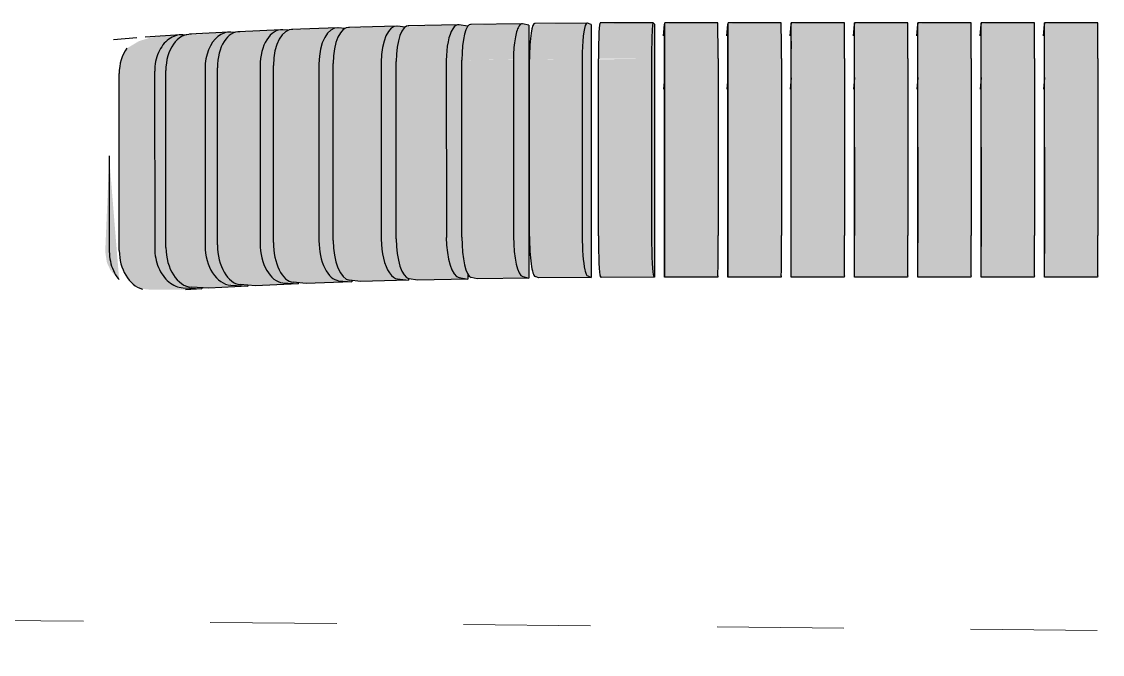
# Model space of a CAD drawing. Header units: metres. Extents: x 0 to 258, y 3 to 25.
# Drawn here: x 177.501 to 178.354, y 22.187 to 22.686 of the extents above; entities that cross this region are included whole.
import ezdxf

# ---------------------------------------------------------------- set-up
doc = ezdxf.new("R2010")
doc.units = ezdxf.units.M
doc.linetypes.add('JacobsDash', pattern=[0.0045, 0.003, -0.0015])
doc.layers.add('A-DETL', color=7, linetype='Continuous', lineweight=13)
doc.layers.add('A-GENM', color=7, linetype='Continuous', lineweight=35)

# ---------------------------------------------------------------- blocks, each defined once
blk = doc.blocks.new('BR08_SEATING_SOUTH 3 - BR08_SEATING_SOUTH 3-5677935-Section 202 ANNOTATION')
at = {"layer": 'A-GENM', "lineweight": 25, "true_color": 0xebe8e4}
for points in [[(-340.54659, 22.64764), (-340.51561, 22.6493), (-340.51492, 22.657), (-340.5129, 22.6641), (-340.50968, 22.6701), (-340.50535, 22.67467), (-340.5006, 22.67728), (-340.50063, 22.67768), (-340.53158, 22.67562), (-340.53646, 22.67294), (-340.54066, 22.66844), (-340.54388, 22.66244), (-340.5459, 22.65535)], [(-340.4818, 22.47745), (-340.4818, 22.47822), (-340.48788, 22.47869), (-340.49264, 22.48016), (-340.49794, 22.48487), (-340.50123, 22.48991), (-340.5038, 22.49634), (-340.50544, 22.50485), (-340.50585, 22.51025), (-340.50535, 22.65649), (-340.5049, 22.65897), (-340.50278, 22.66605), (-340.4994, 22.67203), (-340.49691, 22.67504), (-340.49258, 22.67779), (-340.49691, 22.67776), (-340.502, 22.6765), (-340.50588, 22.67417), (-340.50968, 22.6701), (-340.5129, 22.6641), (-340.51497, 22.65649), (-340.51561, 22.6493), (-340.51557, 22.50953), (-340.51445, 22.50018), (-340.51286, 22.49439), (-340.50964, 22.48798), (-340.50523, 22.48282), (-340.50055, 22.47965), (-340.49253, 22.47813), (-340.48679, 22.47776)], [(-340.50588, 22.6498), (-340.47224, 22.65126), (-340.47163, 22.65897), (-340.46984, 22.66605), (-340.46699, 22.67203), (-340.46327, 22.6765), (-340.45894, 22.67916), (-340.45429, 22.67982), (-340.49258, 22.67769), (-340.49691, 22.67504), (-340.50063, 22.67057), (-340.50348, 22.66458), (-340.50535, 22.65649)], [(-340.44226, 22.47923), (-340.44226, 22.48013), (-340.44618, 22.4805), (-340.45019, 22.48191), (-340.45473, 22.48653), (-340.45762, 22.49159), (-340.46032, 22.50018), (-340.46123, 22.50541), (-340.46168, 22.51219), (-340.46119, 22.65941), (-340.45912, 22.66775), (-340.45627, 22.67371), (-340.45397, 22.6769), (-340.45053, 22.67953), (-340.45429, 22.67982), (-340.45964, 22.67873), (-340.46327, 22.6765), (-340.46699, 22.67203), (-340.46984, 22.66605), (-340.47183, 22.65649), (-340.47224, 22.65126), (-340.47221, 22.5115), (-340.47073, 22.50018), (-340.4698, 22.49634), (-340.46694, 22.48991), (-340.46322, 22.48487), (-340.45889, 22.48154), (-340.45242, 22.48002), (-340.44587, 22.47951)], [(-340.46171, 22.6517), (-340.42574, 22.65297), (-340.42522, 22.66067), (-340.42367, 22.66775), (-340.42121, 22.67371), (-340.418, 22.67816), (-340.41427, 22.6808), (-340.41026, 22.68143), (-340.45024, 22.67953), (-340.45397, 22.6769), (-340.45718, 22.67245), (-340.45964, 22.66648), (-340.46138, 22.65649)], [(-340.39989, 22.48078), (-340.39989, 22.48186), (-340.40161, 22.48207), (-340.40494, 22.48349), (-340.40859, 22.48792), (-340.41104, 22.493), (-340.41306, 22.50018), (-340.41422, 22.50901), (-340.41448, 22.51387), (-340.41408, 22.66105), (-340.41243, 22.66917), (-340.41012, 22.67512), (-340.40684, 22.67956), (-340.40519, 22.68095), (-340.41075, 22.68136), (-340.41451, 22.68063), (-340.418, 22.67816), (-340.42121, 22.67371), (-340.42367, 22.66775), (-340.42522, 22.66067), (-340.42574, 22.65297), (-340.42518, 22.50541), (-340.42363, 22.49803), (-340.42117, 22.49159), (-340.41796, 22.48653), (-340.41404, 22.48311), (-340.40804, 22.48156), (-340.40161, 22.48094)], [(-340.41451, 22.65335), (-340.37657, 22.6544), (-340.37613, 22.6621), (-340.37459, 22.66993), (-340.37281, 22.67512), (-340.37014, 22.67956), (-340.36704, 22.68217), (-340.36371, 22.68278), (-340.40499, 22.68112), (-340.40809, 22.6785), (-340.41075, 22.67407), (-340.41279, 22.66812), (-340.41434, 22.65649)], [(-340.35509, 22.48207), (-340.3553, 22.48375), (-340.35782, 22.48564), (-340.36054, 22.49036), (-340.36196, 22.49413), (-340.36342, 22.50018), (-340.36441, 22.50798), (-340.36472, 22.51526), (-340.36429, 22.66324), (-340.36269, 22.67211), (-340.3614, 22.67625), (-340.35892, 22.68067), (-340.35763, 22.68204), (-340.36475, 22.68259), (-340.36704, 22.68217), (-340.37014, 22.67956), (-340.37281, 22.67512), (-340.37485, 22.66917), (-340.37613, 22.6621), (-340.37657, 22.6544), (-340.37609, 22.50684), (-340.37459, 22.49876), (-340.37276, 22.493), (-340.3701, 22.48792), (-340.36699, 22.48455), (-340.36175, 22.48289), (-340.35722, 22.48233)], [(-340.36475, 22.65472), (-340.32521, 22.65555), (-340.32487, 22.66324), (-340.32386, 22.6703), (-340.32225, 22.67625), (-340.32016, 22.68067), (-340.31772, 22.68326), (-340.31511, 22.68386), (-340.35727, 22.68243), (-340.3597, 22.67984), (-340.3618, 22.67542), (-340.3634, 22.66947), (-340.36467, 22.65649)], [(-340.30832, 22.48311), (-340.30832, 22.48744), (-340.30943, 22.48985), (-340.31086, 22.49495), (-340.31197, 22.50143), (-340.31289, 22.51635), (-340.31261, 22.66408), (-340.3108, 22.67647), (-340.30837, 22.68277), (-340.31511, 22.68386), (-340.31772, 22.68326), (-340.32016, 22.68067), (-340.32225, 22.67625), (-340.32386, 22.6703), (-340.32487, 22.66324), (-340.32521, 22.65555), (-340.32483, 22.50798), (-340.32371, 22.50018), (-340.32221, 22.49413), (-340.32011, 22.48903), (-340.31767, 22.48564), (-340.31506, 22.4842), (-340.30925, 22.48326)], [(-340.31292, 22.65579), (-340.27216, 22.65649), (-340.2712, 22.67114), (-340.27005, 22.67707), (-340.26855, 22.68148), (-340.2668, 22.68407), (-340.26492, 22.68465), (-340.30755, 22.68347), (-340.3093, 22.68088), (-340.3108, 22.67647), (-340.31195, 22.67054), (-340.3129, 22.65649)], [(-340.26003, 22.48386), (-340.26008, 22.68353), (-340.26492, 22.68465), (-340.2668, 22.68407), (-340.26855, 22.68148), (-340.27005, 22.67707), (-340.2712, 22.67114), (-340.27217, 22.65639), (-340.27188, 22.50882), (-340.27, 22.49495), (-340.2685, 22.48985), (-340.26675, 22.48645), (-340.26487, 22.48499)], [(-340.25953, 22.65656), (-340.21797, 22.65692), (-340.21739, 22.67167), (-340.21581, 22.682), (-340.21477, 22.68457), (-340.21365, 22.68515), (-340.25633, 22.68421), (-340.25737, 22.68164), (-340.25895, 22.6713), (-340.25938, 22.66425)], [(-340.21071, 22.48434), (-340.21076, 22.684), (-340.21365, 22.68515), (-340.21477, 22.68457), (-340.21581, 22.682), (-340.21739, 22.67167), (-340.21797, 22.65649), (-340.21735, 22.50195), (-340.21576, 22.49036), (-340.21472, 22.48695), (-340.2136, 22.48549)], [(-340.20511, 22.65702), (-340.16315, 22.65714), (-340.16247, 22.68221), (-340.16179, 22.68535), (-340.2041, 22.68466), (-340.20471, 22.67769), (-340.20506, 22.66471)], [(-340.16084, 22.48453), (-340.16089, 22.68419), (-340.16179, 22.68535), (-340.16215, 22.68478), (-340.16276, 22.67781), (-340.16315, 22.65649), (-340.16271, 22.49569), (-340.16175, 22.48569)], [(-340.15373, 22.63296), (-340.15308, 22.64197), (-340.15308, 22.68404), (-340.15373, 22.67503), (-340.15373, 22.65649)], [(-340.11069, 22.65717), (-340.11082, 22.68537), (-340.15278, 22.6848), (-340.15269, 22.65717), (-340.1411, 22.65717)], [(-340.06069, 22.65717), (-340.06082, 22.68537), (-340.10278, 22.6848), (-340.10269, 22.65717), (-340.06327, 22.65717)], [(-340.01086, 22.65717), (-340.01099, 22.68537), (-340.05296, 22.6848), (-340.05286, 22.65717)], [(-340.00373, 22.633), (-340.00308, 22.64197), (-340.00308, 22.68404), (-340.00373, 22.67445), (-340.00373, 22.65649)], [(-339.96086, 22.65717), (-339.96099, 22.68537), (-340.00296, 22.6848), (-340.00286, 22.65717), (-339.98544, 22.65717)], [(-339.95373, 22.63301), (-339.95308, 22.64197), (-339.95308, 22.68403), (-339.95373, 22.67446), (-339.95373, 22.65649)], [(-339.91086, 22.65717), (-339.91099, 22.68537), (-339.95296, 22.6848), (-339.95286, 22.65717)], [(-339.90373, 22.63302), (-339.90308, 22.64197), (-339.90308, 22.68401), (-339.90373, 22.67448), (-339.90373, 22.65649)], [(-339.86086, 22.65717), (-339.86099, 22.68537), (-339.90296, 22.6848), (-339.90286, 22.65717)], [(-339.85373, 22.63303), (-339.85308, 22.64197), (-339.85308, 22.68404), (-339.85373, 22.67449), (-339.85373, 22.65649)], [(-339.81086, 22.65717), (-339.81099, 22.68537), (-339.85296, 22.6848), (-339.85286, 22.65717), (-339.82978, 22.65717)], [(-340.58342, 22.64526), (-340.55541, 22.64709), (-340.55412, 22.65649), (-340.55242, 22.66191), (-340.54887, 22.66793), (-340.54407, 22.67253), (-340.53885, 22.67516), (-340.53646, 22.67566), (-340.55797, 22.67392), (-340.56521, 22.67171), (-340.56783, 22.67091), (-340.5774, 22.66522), (-340.58043, 22.66008), (-340.58266, 22.65298)], [(-340.51812, 22.47545), (-340.51812, 22.47613), (-340.52629, 22.47665), (-340.53198, 22.4783), (-340.53642, 22.4813), (-340.54138, 22.48785), (-340.54429, 22.49439), (-340.54601, 22.50174), (-340.54655, 22.50807), (-340.54644, 22.6493), (-340.54557, 22.65649), (-340.54299, 22.6641), (-340.53911, 22.6701), (-340.53646, 22.67294), (-340.53158, 22.6758), (-340.53307, 22.67588), (-340.53998, 22.67459), (-340.54424, 22.67245), (-340.54887, 22.66793), (-340.55242, 22.66191), (-340.55466, 22.6548), (-340.55542, 22.64709), (-340.55538, 22.50732), (-340.55462, 22.49953), (-340.55238, 22.49219), (-340.54883, 22.48581), (-340.54383, 22.48059), (-340.5388, 22.47754), (-340.53025, 22.47608), (-340.52483, 22.4758)], [(-340.46168, 22.51194), (-340.42571, 22.51321), (-340.42574, 22.65297), (-340.46171, 22.6517), (-340.46169, 22.57834)], [(-340.41448, 22.51359), (-340.37653, 22.51464), (-340.37657, 22.6544), (-340.41451, 22.65335), (-340.41449, 22.57834)], [(-340.36472, 22.51495), (-340.32517, 22.51578), (-340.32521, 22.65555), (-340.36475, 22.65472), (-340.36473, 22.57834)], [(-340.31289, 22.51603), (-340.27213, 22.51663), (-340.27217, 22.65639), (-340.31292, 22.65579), (-340.3129, 22.57834)], [(-340.25949, 22.5168), (-340.21793, 22.51716), (-340.21797, 22.65692), (-340.25953, 22.65649), (-340.25951, 22.57834)], [(-340.20507, 22.51726), (-340.16311, 22.51738), (-340.16315, 22.65714), (-340.20511, 22.65649), (-340.20509, 22.57834)], [(-340.15307, 22.64207), (-340.15288, 22.64207), (-340.15307, 22.65649)], [(-340.15285, 22.48455), (-340.15275, 22.49059), (-340.15269, 22.65717), (-340.15287, 22.57834), (-340.15285, 22.50018)], [(-340.11066, 22.5174), (-340.11069, 22.65717), (-340.15269, 22.65717), (-340.15266, 22.5174), (-340.1411, 22.5174)], [(-340.10285, 22.48455), (-340.10275, 22.49059), (-340.10269, 22.65717), (-340.10287, 22.57834), (-340.10285, 22.48571)], [(-340.06066, 22.5174), (-340.06069, 22.65717), (-340.10269, 22.65717), (-340.10266, 22.5174)], [(-340.05302, 22.48455), (-340.05292, 22.49059), (-340.05286, 22.65717), (-340.05304, 22.57834), (-340.05302, 22.48571)], [(-340.01083, 22.5174), (-340.01086, 22.65717), (-340.05286, 22.65717), (-340.05283, 22.5174)], [(-340.00302, 22.48455), (-340.00292, 22.49059), (-340.00286, 22.65717), (-340.00304, 22.57834), (-340.00302, 22.50018)], [(-339.96083, 22.5174), (-339.96086, 22.65717), (-340.00286, 22.65717), (-340.00283, 22.5174), (-339.98544, 22.5174)], [(-339.95302, 22.48455), (-339.95292, 22.49059), (-339.95286, 22.65717), (-339.95304, 22.57834), (-339.95302, 22.50018)], [(-339.91083, 22.5174), (-339.91086, 22.65717), (-339.95286, 22.65717), (-339.95283, 22.5174)], [(-339.90302, 22.48455), (-339.90292, 22.49059), (-339.90286, 22.65717), (-339.90304, 22.57834), (-339.90302, 22.48571)], [(-339.86083, 22.5174), (-339.86086, 22.65717), (-339.90286, 22.65717), (-339.90283, 22.5174)], [(-339.85302, 22.48455), (-339.85292, 22.49059), (-339.85286, 22.65717), (-339.85304, 22.57834), (-339.85302, 22.50018)], [(-339.81083, 22.5174), (-339.81086, 22.65717), (-339.85286, 22.65717), (-339.85283, 22.5174), (-339.82978, 22.5174)], [(-340.58339, 22.5055), (-340.55538, 22.50732), (-340.55542, 22.64709), (-340.58342, 22.64526), (-340.58341, 22.57834)], [(-340.54655, 22.50788), (-340.51557, 22.50953), (-340.51561, 22.6493), (-340.54659, 22.64764), (-340.54657, 22.57834)], [(-340.50585, 22.51003), (-340.47221, 22.5115), (-340.47224, 22.65126), (-340.50588, 22.6498), (-340.50586, 22.57834)], [(-340.15373, 22.63296), (-340.15288, 22.63314), (-340.15308, 22.64197)], [(-340.05373, 22.63298), (-340.05305, 22.63313), (-340.05308, 22.64197)], [(-340.00373, 22.633), (-340.00305, 22.633), (-340.00308, 22.64197)], [(-339.95373, 22.63301), (-339.95358, 22.63301), (-339.95305, 22.63301), (-339.95308, 22.64197)], [(-339.90373, 22.63302), (-339.90305, 22.63302), (-339.90308, 22.64197)], [(-339.85373, 22.63303), (-339.85305, 22.63303), (-339.85308, 22.64197)], [(-340.59444, 22.50464), (-340.59123, 22.5049), (-340.59134, 22.57834)], [(-340.3546, 22.48337), (-340.31506, 22.4842), (-340.31767, 22.48564), (-340.32011, 22.48903), (-340.32221, 22.49413), (-340.32382, 22.50059), (-340.32483, 22.50798), (-340.32517, 22.51578), (-340.36472, 22.51495), (-340.36437, 22.50715), (-340.36336, 22.49976), (-340.36175, 22.4933), (-340.35966, 22.4882), (-340.35722, 22.48481)], [(-340.30562, 22.48439), (-340.26487, 22.48499), (-340.26675, 22.48645), (-340.2685, 22.48985), (-340.27093, 22.50018), (-340.27116, 22.50143), (-340.27213, 22.51663), (-340.31289, 22.51603), (-340.31191, 22.50083), (-340.31076, 22.49436), (-340.30925, 22.48925), (-340.3075, 22.48585)], [(-340.25516, 22.48513), (-340.2136, 22.48549), (-340.21472, 22.48695), (-340.21576, 22.49036), (-340.21735, 22.50195), (-340.21793, 22.51716), (-340.25949, 22.5168), (-340.25876, 22.50018), (-340.25732, 22.49), (-340.25628, 22.48659)], [(-340.2037, 22.48557), (-340.16175, 22.48569), (-340.16243, 22.49057), (-340.16307, 22.50957), (-340.16311, 22.51738), (-340.20507, 22.51726), (-340.20438, 22.49045), (-340.20406, 22.48704)], [(-340.11077, 22.48571), (-340.11066, 22.5174), (-340.15266, 22.5174), (-340.15277, 22.48571), (-340.1411, 22.48571)], [(-340.06077, 22.48571), (-340.06066, 22.5174), (-340.10266, 22.5174), (-340.10277, 22.48571)], [(-340.01094, 22.48571), (-340.01083, 22.5174), (-340.05283, 22.5174), (-340.05294, 22.48571)], [(-339.96094, 22.48571), (-339.96083, 22.5174), (-340.00283, 22.5174), (-340.00294, 22.48571), (-339.98544, 22.48571)], [(-339.91094, 22.48571), (-339.91083, 22.5174), (-339.95283, 22.5174), (-339.95294, 22.48571)], [(-339.86094, 22.48571), (-339.86083, 22.5174), (-339.90283, 22.5174), (-339.90294, 22.48571)], [(-339.81094, 22.48571), (-339.81083, 22.5174), (-339.85283, 22.5174), (-339.85294, 22.48571), (-339.82978, 22.48571)], [(-340.55786, 22.4746), (-340.53302, 22.47622), (-340.5388, 22.47754), (-340.5442, 22.48081), (-340.54883, 22.48581), (-340.55238, 22.49219), (-340.55468, 22.50018), (-340.55538, 22.50732), (-340.58339, 22.5055), (-340.58263, 22.49771), (-340.58039, 22.49037), (-340.57684, 22.48398), (-340.57221, 22.47899), (-340.56503, 22.47531), (-340.56058, 22.47487)], [(-340.52629, 22.47665), (-340.49531, 22.4783), (-340.50055, 22.47965), (-340.50544, 22.48295), (-340.50964, 22.48798), (-340.51286, 22.49439), (-340.51488, 22.50174), (-340.51557, 22.50953), (-340.54655, 22.50788), (-340.54586, 22.50008), (-340.54383, 22.49273), (-340.54061, 22.48633), (-340.53642, 22.4813), (-340.53025, 22.47767)], [(-340.48788, 22.47869), (-340.45424, 22.48016), (-340.45889, 22.48154), (-340.46322, 22.48487), (-340.46694, 22.48991), (-340.4698, 22.49634), (-340.47159, 22.5037), (-340.47221, 22.5115), (-340.50585, 22.51003), (-340.50473, 22.50018), (-340.50344, 22.49487), (-340.50058, 22.48845), (-340.49686, 22.4834), (-340.49253, 22.48007)], [(-340.44618, 22.4805), (-340.41021, 22.48177), (-340.41422, 22.48318), (-340.41796, 22.48653), (-340.42117, 22.49159), (-340.42408, 22.50018), (-340.42518, 22.50541), (-340.42571, 22.51321), (-340.46168, 22.51194), (-340.46032, 22.50018), (-340.4596, 22.49677), (-340.45714, 22.49033), (-340.45242, 22.48391), (-340.45019, 22.48191)], [(-340.40161, 22.48207), (-340.36367, 22.48312), (-340.36699, 22.48455), (-340.3701, 22.48792), (-340.37276, 22.493), (-340.37493, 22.50018), (-340.37609, 22.50684), (-340.37653, 22.51464), (-340.41448, 22.51359), (-340.41404, 22.50578), (-340.41275, 22.4984), (-340.41071, 22.49195), (-340.40804, 22.48686), (-340.40494, 22.48349)], [(-340.43586, 22.47951), (-340.39989, 22.48078), (-340.41021, 22.48177), (-340.44618, 22.4805)], [(-340.39303, 22.48102), (-340.35509, 22.48207), (-340.36367, 22.48312), (-340.40161, 22.48207)], [(-340.34786, 22.48227), (-340.30832, 22.48311), (-340.31506, 22.4842), (-340.3546, 22.48337)], [(-340.30079, 22.48326), (-340.26003, 22.48386), (-340.26487, 22.48499), (-340.30562, 22.48439)], [(-340.25227, 22.48398), (-340.21071, 22.48434), (-340.2136, 22.48549), (-340.25516, 22.48513)], [(-340.20279, 22.48441), (-340.16084, 22.48453), (-340.16175, 22.48569), (-340.2037, 22.48557)], [(-340.11085, 22.48455), (-340.11077, 22.48571), (-340.15277, 22.48571), (-340.15285, 22.48455), (-340.1411, 22.48455)], [(-340.06085, 22.48455), (-340.06077, 22.48571), (-340.10277, 22.48571), (-340.10285, 22.48455)], [(-340.01102, 22.48455), (-340.01094, 22.48571), (-340.05294, 22.48571), (-340.05302, 22.48455)], [(-339.96102, 22.48455), (-339.96094, 22.48571), (-340.00294, 22.48571), (-340.00302, 22.48455), (-339.98544, 22.48455)], [(-339.91102, 22.48455), (-339.91094, 22.48571), (-339.95294, 22.48571), (-339.95302, 22.48455)], [(-339.86102, 22.48455), (-339.86094, 22.48571), (-339.90294, 22.48571), (-339.90302, 22.48455)], [(-339.81102, 22.48455), (-339.81094, 22.48571), (-339.85294, 22.48571), (-339.85302, 22.48455), (-339.82978, 22.48455)], [(-340.55786, 22.4746), (-340.53025, 22.47466), (-340.51812, 22.47545), (-340.53302, 22.47622)], [(-340.51278, 22.4758), (-340.4818, 22.47745), (-340.49531, 22.4783), (-340.52629, 22.47665)], [(-340.4759, 22.47776), (-340.44226, 22.47923), (-340.45424, 22.48016), (-340.48788, 22.47869)]]:
    blk.add_hatch(color=254, dxfattribs=at).paths.add_polyline_path(points)
h = blk.add_hatch(color=254, dxfattribs=at)
edge = h.paths.add_edge_path()
edge.add_line((-340.10373, 22.63297), (-340.10308, 22.64197))
edge.add_line((-340.10308, 22.64197), (-340.10308, 22.68404))
edge.add_line((-340.10308, 22.68404), (-340.10373, 22.67504))
h = blk.add_hatch(color=254, dxfattribs=at)
edge = h.paths.add_edge_path()
edge.add_line((-340.05373, 22.63298), (-340.05308, 22.64197))
edge.add_line((-340.05308, 22.64197), (-340.05308, 22.68401))
edge.add_line((-340.05308, 22.68401), (-340.05373, 22.67444))
h = blk.add_hatch(color=254, dxfattribs=at)
edge = h.paths.add_edge_path()
edge.add_line((-340.10288, 22.63297), (-340.10308, 22.64197))
edge.add_line((-340.10308, 22.64197), (-340.10373, 22.63297))
h = blk.add_hatch(color=254, dxfattribs=at)
edge = h.paths.add_edge_path()
edge.add_line((-340.58347, 22.4828), (-340.59125, 22.57834))
edge.add_line((-340.59125, 22.57834), (-340.59073, 22.50018))
edge.add_line((-340.59073, 22.50018), (-340.59041, 22.49711))
edge.add_line((-340.59041, 22.49711), (-340.58798, 22.48979))
edge.add_line((-340.58798, 22.48979), (-340.58413, 22.48342))
edge.add_line((-340.58413, 22.48342), (-340.58347, 22.48277))
h = blk.add_hatch(color=254, dxfattribs=at)
h.paths.add_polyline_path([(-340.58446, 22.4834), (-340.58413, 22.48342), (-340.58798, 22.48979), (-340.58965, 22.48912), (-340.58922, 22.48865)])
h.paths.add_polyline_path([(-340.5901, 22.48962), (-340.58798, 22.48979), (-340.59041, 22.49711), (-340.59123, 22.5049), (-340.59444, 22.50464), (-340.59309, 22.49599)])
at = {"layer": 'A-GENM', "color": 254, "lineweight": 25, "true_color": 0xd4d4d4}
for p, q in [((-340.49695, 22.67797), (-340.52793, 22.67632)), ((-340.49211, 22.67776), (-340.49536, 22.67797)), ((-340.45559, 22.67984), (-340.48923, 22.67838)), ((-340.45024, 22.67951), (-340.45429, 22.67982)), ((-340.41131, 22.68147), (-340.44728, 22.6802)), ((-340.40519, 22.68095), (-340.41026, 22.68143)), ((-340.36454, 22.68282), (-340.40248, 22.68177)), ((-340.35763, 22.68204), (-340.36371, 22.68278)), ((-340.31573, 22.6839), (-340.35527, 22.68307)), ((-340.30837, 22.68277), (-340.31511, 22.68386)), ((-340.26535, 22.6847), (-340.30611, 22.6841)), ((-340.26008, 22.68353), (-340.26492, 22.68465)), ((-340.26008, 22.68353), (-340.26003, 22.48386)), ((-340.2139, 22.6852), (-340.25546, 22.68484)), ((-340.21076, 22.684), (-340.21365, 22.68515)), ((-340.21076, 22.684), (-340.21071, 22.48434)), ((-340.16187, 22.6854), (-340.20383, 22.68528)), ((-340.16089, 22.68419), (-340.16179, 22.68535)), ((-340.16089, 22.68419), (-340.16084, 22.48453)), ((-340.15373, 22.67503), (-340.15308, 22.68404)), ((-340.15307, 22.64207), (-340.15308, 22.68404)), ((-340.15282, 22.68537), (-340.1529, 22.68421)), ((-340.15285, 22.48455), (-340.1529, 22.68421)), ((-340.11081, 22.68542), (-340.15281, 22.68542)), ((-340.10373, 22.67504), (-340.10308, 22.68404)), ((-340.10307, 22.64207), (-340.10308, 22.68404)), ((-340.10282, 22.68537), (-340.1029, 22.68421)), ((-340.10285, 22.48455), (-340.1029, 22.68421)), ((-340.06081, 22.68542), (-340.10281, 22.68542)), ((-340.05373, 22.67506), (-340.05308, 22.68404)), ((-340.05299, 22.68537), (-340.05307, 22.68421)), ((-340.05302, 22.48455), (-340.05307, 22.68421)), ((-340.01098, 22.68542), (-340.05298, 22.68542)), ((-340.00373, 22.67507), (-340.00308, 22.68404)), ((-340.00299, 22.68537), (-340.00307, 22.68421)), ((-340.00302, 22.48455), (-340.00307, 22.68421)), ((-339.96098, 22.68542), (-340.00298, 22.68542)), ((-339.95373, 22.67508), (-339.95308, 22.68404)), ((-339.95299, 22.68537), (-339.95307, 22.68421)), ((-339.95302, 22.48455), (-339.95307, 22.68421)), ((-339.91098, 22.68542), (-339.95298, 22.68542)), ((-339.90373, 22.67509), (-339.90308, 22.68404)), ((-339.90299, 22.68537), (-339.90307, 22.68421)), ((-339.90302, 22.48455), (-339.90307, 22.68421)), ((-339.86098, 22.68542), (-339.90298, 22.68542)), ((-339.85373, 22.6751), (-339.85308, 22.68404)), ((-339.85299, 22.68537), (-339.85307, 22.68421)), ((-339.85302, 22.48455), (-339.85307, 22.68421)), ((-339.81098, 22.68542), (-339.85298, 22.68542)), ((-340.56942, 22.67355), (-340.5879, 22.67207)), ((-340.53501, 22.67587), (-340.56302, 22.67405)), ((-340.53058, 22.67575), (-340.53307, 22.67588)), ((-340.05292, 22.67078), (-340.05285, 22.66486)), ((-340.46168, 22.51194), (-340.46171, 22.6517)), ((-340.42574, 22.65297), (-340.42571, 22.51321)), ((-340.41448, 22.51359), (-340.41451, 22.65335)), ((-340.37657, 22.6544), (-340.37653, 22.51464)), ((-340.36472, 22.51495), (-340.36475, 22.65472)), ((-340.32521, 22.65555), (-340.32517, 22.51578)), ((-340.31289, 22.51603), (-340.31292, 22.65579)), ((-340.27217, 22.65639), (-340.27213, 22.51663)), ((-340.25949, 22.5168), (-340.25953, 22.65656)), ((-340.21797, 22.65692), (-340.21793, 22.51716)), ((-340.20507, 22.51726), (-340.20511, 22.65702)), ((-340.16315, 22.65714), (-340.16311, 22.51738)), ((-340.15266, 22.5174), (-340.15269, 22.65717)), ((-340.11069, 22.65717), (-340.11066, 22.5174)), ((-340.10266, 22.5174), (-340.10269, 22.65717)), ((-340.06069, 22.65717), (-340.06066, 22.5174)), ((-340.05283, 22.5174), (-340.05286, 22.65717)), ((-340.01086, 22.65717), (-340.01083, 22.5174)), ((-340.00283, 22.5174), (-340.00286, 22.65717)), ((-339.96086, 22.65717), (-339.96083, 22.5174)), ((-339.95283, 22.5174), (-339.95286, 22.65717)), ((-339.91086, 22.65717), (-339.91083, 22.5174)), ((-339.90283, 22.5174), (-339.90286, 22.65717)), ((-339.86086, 22.65717), (-339.86083, 22.5174)), ((-339.85283, 22.5174), (-339.85286, 22.65717)), ((-339.81086, 22.65717), (-339.81083, 22.5174)), ((-340.58339, 22.5055), (-340.58342, 22.64526)), ((-340.55542, 22.64709), (-340.55538, 22.50732)), ((-340.54655, 22.50788), (-340.54659, 22.64764)), ((-340.51561, 22.6493), (-340.51557, 22.50953)), ((-340.50585, 22.51003), (-340.50588, 22.6498)), ((-340.47224, 22.65126), (-340.47221, 22.5115)), ((-340.15308, 22.64197), (-340.15373, 22.63296)), ((-340.15307, 22.64207), (-340.15308, 22.64197)), ((-340.10308, 22.64197), (-340.10373, 22.63297)), ((-340.10307, 22.64207), (-340.10308, 22.64197)), ((-340.05308, 22.64197), (-340.05373, 22.63298)), ((-340.05307, 22.64207), (-340.05308, 22.64197)), ((-340.00308, 22.64197), (-340.00373, 22.633)), ((-340.00307, 22.64211), (-340.00308, 22.64197)), ((-339.95308, 22.64197), (-339.95373, 22.63301)), ((-339.95307, 22.64211), (-339.95308, 22.64197)), ((-339.90308, 22.64197), (-339.90373, 22.63302)), ((-339.90307, 22.64211), (-339.90308, 22.64197)), ((-339.85308, 22.64197), (-339.85373, 22.63303)), ((-339.85307, 22.64211), (-339.85308, 22.64197)), ((-340.59125, 22.58034), (-340.59123, 22.5049)), ((-340.41021, 22.48177), (-340.39989, 22.48078)), ((-340.39303, 22.48102), (-340.40161, 22.48207)), ((-340.39989, 22.48186), (-340.39989, 22.48078)), ((-340.35509, 22.48207), (-340.39303, 22.48102)), ((-340.36367, 22.48312), (-340.35509, 22.48207)), ((-340.35509, 22.48364), (-340.35509, 22.48207)), ((-340.34786, 22.48227), (-340.3546, 22.48337)), ((-340.30832, 22.48311), (-340.34786, 22.48227)), ((-340.31506, 22.4842), (-340.30832, 22.48311)), ((-340.30832, 22.48744), (-340.30832, 22.48311)), ((-340.30079, 22.48326), (-340.30562, 22.48439)), ((-340.26003, 22.48386), (-340.30079, 22.48326)), ((-340.26487, 22.48499), (-340.26003, 22.48386)), ((-340.25227, 22.48398), (-340.25516, 22.48513)), ((-340.21071, 22.48434), (-340.25227, 22.48398)), ((-340.2136, 22.48549), (-340.21071, 22.48434)), ((-340.20279, 22.48441), (-340.2037, 22.48557)), ((-340.16084, 22.48453), (-340.20279, 22.48441)), ((-340.16175, 22.48569), (-340.16084, 22.48453)), ((-340.15285, 22.48455), (-340.15277, 22.48571)), ((-340.11085, 22.48455), (-340.15285, 22.48455)), ((-340.11077, 22.48571), (-340.11085, 22.48455)), ((-340.10285, 22.48455), (-340.10277, 22.48571)), ((-340.06085, 22.48455), (-340.10285, 22.48455)), ((-340.06077, 22.48571), (-340.06085, 22.48455)), ((-340.05302, 22.48455), (-340.05294, 22.48571)), ((-340.01102, 22.48455), (-340.05302, 22.48455)), ((-340.01094, 22.48571), (-340.01102, 22.48455)), ((-340.00302, 22.48455), (-340.00294, 22.48571)), ((-339.96102, 22.48455), (-340.00302, 22.48455)), ((-339.96094, 22.48571), (-339.96102, 22.48455)), ((-339.95302, 22.48455), (-339.95294, 22.48571)), ((-339.91102, 22.48455), (-339.95302, 22.48455)), ((-339.91094, 22.48571), (-339.91102, 22.48455)), ((-339.90302, 22.48455), (-339.90294, 22.48571)), ((-339.86102, 22.48455), (-339.90302, 22.48455)), ((-339.86094, 22.48571), (-339.86102, 22.48455)), ((-339.85302, 22.48455), (-339.85294, 22.48571)), ((-339.81102, 22.48455), (-339.85302, 22.48455)), ((-339.81094, 22.48571), (-339.81102, 22.48455)), ((-340.53302, 22.47622), (-340.51812, 22.47545)), ((-340.51812, 22.47545), (-340.53102, 22.47461)), ((-340.51278, 22.4758), (-340.52629, 22.47665)), ((-340.51812, 22.47613), (-340.51812, 22.47545)), ((-340.4818, 22.47745), (-340.51278, 22.4758)), ((-340.49531, 22.4783), (-340.4818, 22.47745)), ((-340.4759, 22.47776), (-340.48788, 22.47869)), ((-340.4818, 22.47822), (-340.4818, 22.47745)), ((-340.44226, 22.47923), (-340.4759, 22.47776)), ((-340.45424, 22.48016), (-340.44226, 22.47923)), ((-340.43586, 22.47951), (-340.44618, 22.4805)), ((-340.44226, 22.48013), (-340.44226, 22.47923)), ((-340.39989, 22.48078), (-340.43586, 22.47951))]:
    blk.add_line(p, q, dxfattribs=at)
for centre, major_axis, ratio, start_param, end_param in [((-340.20374, 22.65528), (-0.00009, 0.03), 0.0453, 6.225034, 7.79583), ((-340.00298, 22.65542), (0, 0.03), 0.003941, 4.770481, 6.341278), ((-339.96098, 22.65542), (0, 0.03), 0.003941, 4.770481, 6.341278), ((-339.95298, 22.65542), (0, 0.03), 0.003941, 4.770481, 6.341278), ((-339.90298, 22.65542), (0, 0.03), 0.003941, 4.770481, 6.341278), ((-339.85298, 22.65542), (0, 0.03), 0.003941, 4.770481, 6.341278), ((-340.48792, 22.6484), (-0.00131, 0.02997), 0.597723, 6.210702, 7.781498), ((-340.49535, 22.64802), (-0.0016, 0.02996), 0.674137, 6.204498, 6.728097), ((-340.45428, 22.64987), (-0.00131, 0.02997), 0.597723, 6.210702, 6.9961), ((-340.44622, 22.65022), (-0.00106, 0.02998), 0.515405, 6.215382, 7.786178), ((-340.41025, 22.65148), (-0.00106, 0.02998), 0.515405, 6.215382, 7.786178), ((-340.40165, 22.65178), (-0.00083, 0.02999), 0.427997, 6.218901, 7.789697), ((-340.36371, 22.65283), (-0.00083, 0.02999), 0.427997, 6.218901, 7.789697), ((-340.35464, 22.65308), (-0.00063, 0.02999), 0.336362, 6.221495, 7.792291), ((-340.3151, 22.65391), (-0.00063, 0.02999), 0.336362, 0.461908, 1.509106), ((-340.3151, 22.65391), (-0.00063, 0.02999), 0.336362, 6.221495, 6.745094), ((-340.30567, 22.6541), (-0.00044, 0.03), 0.241405, 6.223321, 7.794117), ((-340.26491, 22.6547), (-0.00044, 0.03), 0.241405, 0.463734, 0.725534), ((-340.26491, 22.6547), (-0.00044, 0.03), 0.241405, 6.223321, 6.74692), ((-340.2552, 22.65484), (-0.00026, 0.03), 0.144064, 6.22448, 7.795277), ((-340.21364, 22.6552), (-0.00026, 0.03), 0.144064, 0.203094, 1.512091), ((-340.21364, 22.6552), (-0.00026, 0.03), 0.144064, 6.22448, 6.48628), ((-340.16179, 22.6554), (-0.00009, 0.03), 0.0453, 0.727247, 1.512645), ((-340.16179, 22.6554), (-0.00009, 0.03), 0.0453, 0.465447, 0.727247), ((-340.16179, 22.6554), (-0.00009, 0.03), 0.0453, 0.203648, 0.465447), ((-340.16179, 22.6554), (-0.00009, 0.03), 0.0453, 6.225034, 6.486833), ((-340.15281, 22.65542), (0, 0.03), 0.003975, 6.079478, 6.341278), ((-340.15281, 22.65542), (0, 0.03), 0.003975, 4.770481, 6.079478), ((-340.11081, 22.65542), (0, 0.03), 0.003975, 6.079478, 6.341278), ((-340.11081, 22.65542), (0, 0.03), 0.003975, 4.770481, 6.079478), ((-340.10281, 22.65542), (0, 0.03), 0.003975, 6.079478, 6.341278), ((-340.10281, 22.65542), (0, 0.03), 0.003975, 4.770481, 6.079478), ((-340.06081, 22.65542), (0, 0.03), 0.003975, 6.079478, 6.341278), ((-340.06081, 22.65542), (0, 0.03), 0.003975, 4.770481, 6.079478), ((-340.05298, 22.65542), (0, 0.03), 0.003941, 6.079478, 6.341278), ((-340.05298, 22.65542), (0, 0.03), 0.003941, 5.817679, 6.079478), ((-340.05298, 22.65542), (0, 0.03), 0.003941, 4.770481, 5.817679), ((-340.01098, 22.65542), (0, 0.03), 0.003941, 5.817679, 6.341278), ((-340.01098, 22.65542), (0, 0.03), 0.003941, 5.555879, 5.817679), ((-340.01098, 22.65542), (0, 0.03), 0.003941, 5.29408, 5.555879), ((-339.91098, 22.65542), (0, 0.03), 0.003941, 5.817679, 6.341278), ((-339.91098, 22.65542), (0, 0.03), 0.003941, 5.555879, 5.817679), ((-339.91098, 22.65542), (0, 0.03), 0.003941, 4.770481, 5.555879), ((-339.86098, 22.65542), (0, 0.03), 0.003941, 5.817679, 6.341278), ((-339.86098, 22.65542), (0, 0.03), 0.003941, 5.555879, 5.817679), ((-339.86098, 22.65542), (0, 0.03), 0.003941, 4.770481, 5.555879), ((-339.81098, 22.65542), (0, 0.03), 0.003941, 5.817679, 6.341278), ((-339.81098, 22.65542), (0, 0.03), 0.003941, 5.555879, 5.817679), ((-339.81098, 22.65542), (0, 0.03), 0.003941, 4.770481, 5.555879), ((-340.53306, 22.64593), (-0.00195, 0.02994), 0.743894, 0.436613, 0.960212), ((-340.52633, 22.64636), (-0.0016, 0.02996), 0.674137, 6.204498, 7.775294), ((-340.53306, 22.64593), (-0.00195, 0.02994), 0.743894, 0.174814, 0.436608), ((-340.53306, 22.64593), (-0.00195, 0.02994), 0.743894, 6.1962, 6.457994), ((-340.49535, 22.64802), (-0.0016, 0.02996), 0.674137, 0.444911, 1.492109), ((-340.45428, 22.64987), (-0.00131, 0.02997), 0.597723, 0.712915, 1.498313), ((-340.26491, 22.6547), (-0.00044, 0.03), 0.241405, 0.987333, 1.510932), ((-340.26491, 22.6547), (-0.00044, 0.03), 0.241405, 0.725534, 0.987333), ((-340.01098, 22.65542), (0, 0.03), 0.003941, 4.770481, 5.29408), ((-340.56107, 22.64411), (-0.00195, 0.02994), 0.743894, 0.736634, 1.483811), ((-340.53306, 22.64593), (-0.00195, 0.02994), 0.743894, 0.960212, 1.483811), ((-340.31507, 22.51415), (-0.00063, 0.02999), 0.336362, 1.509106, 3.079902), ((-340.30563, 22.51434), (-0.00044, 0.03), 0.241405, 1.510932, 3.081728), ((-340.26488, 22.51494), (-0.00044, 0.03), 0.241405, 1.510932, 3.081728), ((-340.25516, 22.51507), (-0.00026, 0.03), 0.144064, 1.512091, 3.082888), ((-340.2136, 22.51544), (-0.00026, 0.03), 0.144064, 1.512091, 2.559289), ((-340.20371, 22.51552), (-0.00009, 0.03), 0.0453, 1.512645, 3.083441), ((-340.16175, 22.51564), (-0.00009, 0.03), 0.0453, 1.512645, 3.083441), ((-340.15277, 22.51566), (0, 0.03), 0.003975, 3.461484, 4.770481), ((-340.11077, 22.51566), (0, 0.03), 0.003975, 3.199685, 4.770481), ((-340.10277, 22.51566), (0, 0.03), 0.003975, 3.985083, 4.770481), ((-340.06077, 22.51566), (0, 0.03), 0.003975, 3.199685, 4.770481), ((-340.05295, 22.51566), (0, 0.03), 0.003941, 3.723284, 4.770481), ((-340.01095, 22.51566), (0, 0.03), 0.003941, 3.461484, 4.770481), ((-340.00295, 22.51566), (0, 0.03), 0.003941, 4.246882, 4.770481), ((-339.96095, 22.51566), (0, 0.03), 0.003941, 3.723284, 4.770481), ((-339.95295, 22.51566), (0, 0.03), 0.003941, 3.723284, 4.770481), ((-339.91095, 22.51566), (0, 0.03), 0.003941, 3.199685, 4.770481), ((-339.90295, 22.51566), (0, 0.03), 0.003941, 3.199685, 4.770481), ((-339.86095, 22.51566), (0, 0.03), 0.003941, 3.199685, 4.770481), ((-339.85295, 22.51566), (0, 0.03), 0.003941, 3.199685, 4.770481), ((-339.81095, 22.51566), (0, 0.03), 0.003941, 3.199685, 4.770481), ((-340.53303, 22.50617), (-0.00195, 0.02994), 0.743894, 1.483811, 1.74561), ((-340.52629, 22.5066), (-0.0016, 0.02996), 0.674137, 1.492109, 3.062905), ((-340.49532, 22.50825), (-0.0016, 0.02996), 0.674137, 1.492109, 3.062905), ((-340.48788, 22.50864), (-0.00131, 0.02997), 0.597723, 1.498313, 3.069109), ((-340.45425, 22.51011), (-0.00131, 0.02997), 0.597723, 1.498313, 3.069109), ((-340.44619, 22.51045), (-0.00106, 0.02998), 0.515405, 1.502993, 3.07379), ((-340.41022, 22.51172), (-0.00106, 0.02998), 0.515405, 1.502993, 3.07379), ((-340.40162, 22.51202), (-0.00083, 0.02999), 0.427997, 1.506512, 3.077308), ((-340.36367, 22.51307), (-0.00083, 0.02999), 0.427997, 1.506512, 2.553709), ((-340.35461, 22.51332), (-0.00063, 0.02999), 0.336362, 1.509106, 3.079902), ((-340.567, 22.50388), (-0.00239, 0.0299), 0.806303, 1.472483, 1.734282), ((-340.56104, 22.50434), (-0.00195, 0.02994), 0.743894, 1.483811, 2.873372), ((-340.53303, 22.50617), (-0.00195, 0.02994), 0.743894, 1.74561, 2.007409), ((-340.00295, 22.51566), (0, 0.03), 0.003941, 3.985083, 4.246882), ((-340.567, 22.50388), (-0.00239, 0.0299), 0.806303, 1.734282, 1.996081), ((-340.567, 22.50388), (-0.00239, 0.0299), 0.806303, 1.996082, 2.257881), ((-340.53303, 22.50617), (-0.00195, 0.02994), 0.743894, 2.007409, 2.269209), ((-340.2136, 22.51544), (-0.00026, 0.03), 0.144064, 2.559289, 2.821088), ((-340.10277, 22.51566), (0, 0.03), 0.003975, 3.461484, 3.723284), ((-340.10277, 22.51566), (0, 0.03), 0.003975, 3.723284, 3.985083), ((-340.05295, 22.51566), (0, 0.03), 0.003941, 3.461484, 3.723284), ((-340.00295, 22.51566), (0, 0.03), 0.003941, 3.461484, 3.723284), ((-340.00295, 22.51566), (0, 0.03), 0.003941, 3.723284, 3.985083), ((-339.96095, 22.51566), (0, 0.03), 0.003941, 3.461484, 3.723284), ((-339.95295, 22.51566), (0, 0.03), 0.003941, 3.461484, 3.723284), ((-340.567, 22.50388), (-0.00239, 0.0299), 0.806303, 2.257883, 2.292457), ((-340.53303, 22.50617), (-0.00195, 0.02994), 0.743894, 2.269209, 2.531008), ((-340.36367, 22.51307), (-0.00083, 0.02999), 0.427997, 2.553709, 3.077308), ((-340.2136, 22.51544), (-0.00026, 0.03), 0.144064, 2.821088, 3.082888), ((-340.15277, 22.51566), (0, 0.03), 0.003975, 3.199685, 3.461484), ((-340.10277, 22.51566), (0, 0.03), 0.003975, 3.199685, 3.461484), ((-340.05295, 22.51566), (0, 0.03), 0.003941, 3.199685, 3.461484), ((-340.01095, 22.51566), (0, 0.03), 0.003941, 3.199685, 3.461484), ((-340.00295, 22.51566), (0, 0.03), 0.003941, 3.199685, 3.461484), ((-339.96095, 22.51566), (0, 0.03), 0.003941, 3.199685, 3.461484), ((-339.95295, 22.51566), (0, 0.03), 0.003941, 3.199685, 3.461484), ((-340.53303, 22.50617), (-0.00195, 0.02994), 0.743894, 2.531012, 3.054607)]:
    blk.add_ellipse(centre, major_axis=major_axis, ratio=ratio, start_param=start_param, end_param=end_param, dxfattribs=at)
blk = doc.blocks.new('T2DPAA-T2D-C3S-DU-M3D-100304_rvt-34-Section 202 ANNOTATION')
at = {"layer": 'A-GENM', "color": 254, "lineweight": 25, "true_color": 0xd4d4d4}
blk.add_blockref('BR08_SEATING_SOUTH 3 - BR08_SEATING_SOUTH 3-5677935-Section 202 ANNOTATION', (0, 0), dxfattribs=at)

msp = doc.modelspace()

# ---------------------------------------------------------------- linework, layer by layer
at = {"layer": 'A-DETL', "color": 8, "linetype": 'JacobsDash', "lineweight": 9, "true_color": 0x808080}
msp.add_line((176.84977, 22.21924), (180.44962, 22.18672), dxfattribs=at)

# ---------------------------------------------------------------- block references
at = {"lineweight": 5}
msp.add_blockref('T2DPAA-T2D-C3S-DU-M3D-100304_rvt-34-Section 202 ANNOTATION', (518.16122, 0), dxfattribs=at)

doc.saveas('drawing.dxf')
